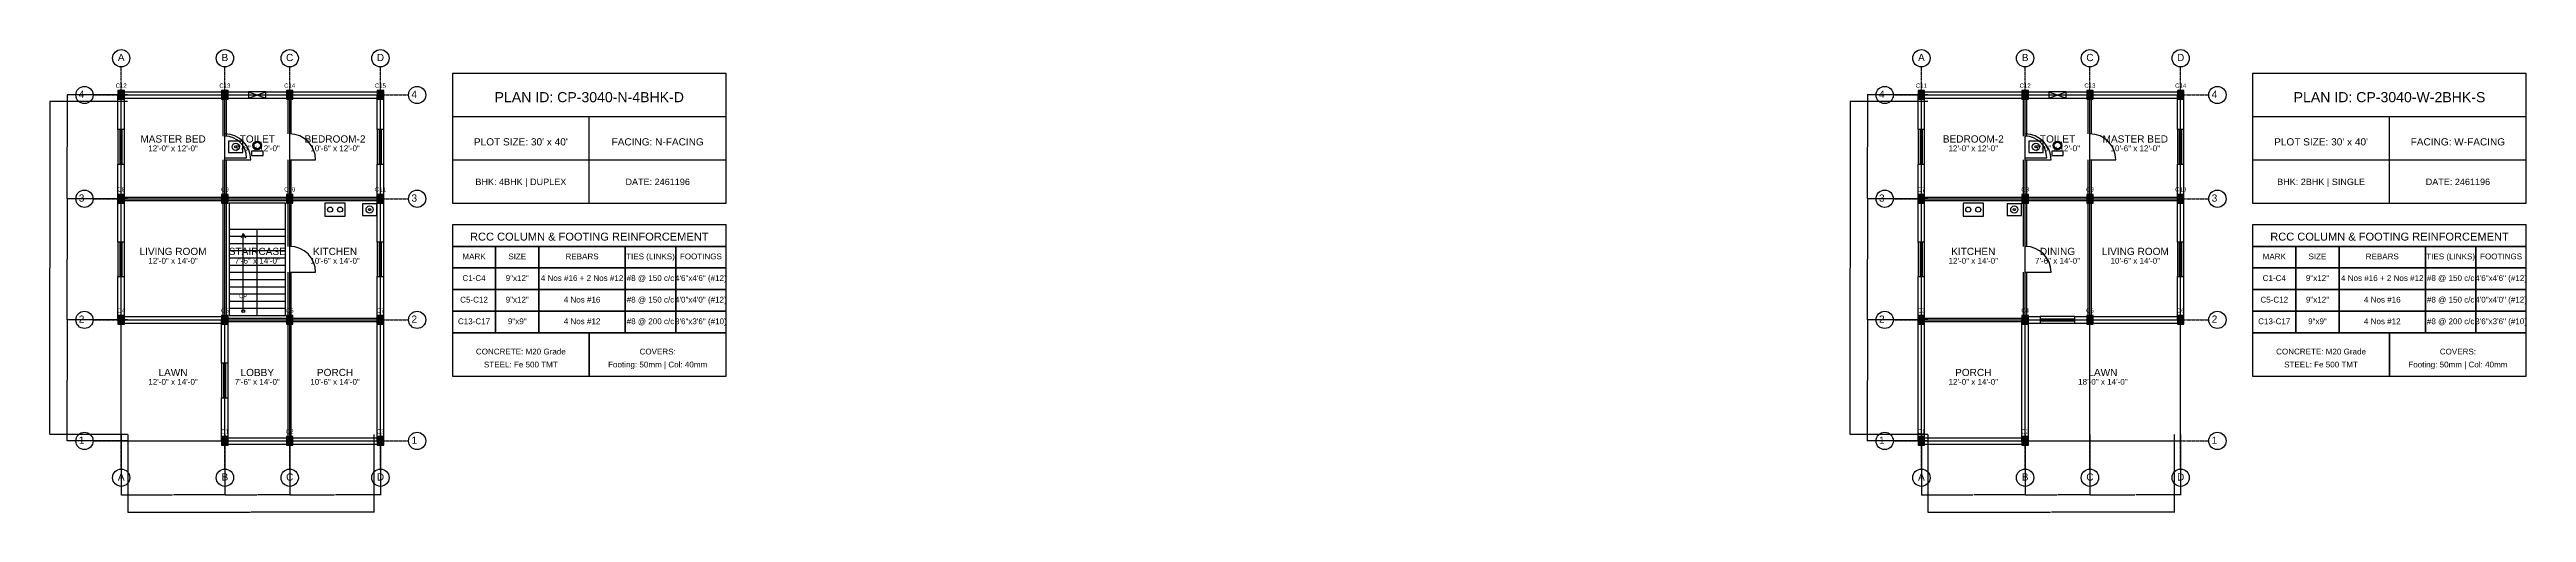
# Model space of a CAD drawing. Header units: inches. Extents: x -134 to 23580, y -99 to 23207.
# Drawn here: x 7400 to 10840, y 2401 to 3043 of the extents above; entities that cross this region are included whole.
import ezdxf
from ezdxf.enums import TextEntityAlignment as Align

# ---------------------------------------------------------------- set-up
doc = ezdxf.new("R2010")
doc.units = ezdxf.units.IN
doc.header["$MEASUREMENT"] = 0
doc.linetypes.add('CENTER', pattern=[2, 1.25, -0.25, 0.25, -0.25])
for name, color, linetype in [('A-COL-HATCH', 251, 'Continuous'), ('A-COLUMN', 1, 'Continuous'), ('A-DIM', 5, 'Continuous'), ('A-DOOR', 30, 'Continuous'), ('A-FIXTURE', 8, 'Continuous'), ('A-STAIR', 6, 'Continuous'), ('A-TEXT', 2, 'Continuous'), ('A-WALL-EXT', 7, 'Continuous'), ('A-WALL-INT', 9, 'Continuous'), ('A-WINDOW', 4, 'Continuous'), ('S-BEAM-FRAMING', 2, 'Continuous'), ('S-BUBBLE', 4, 'Continuous'), ('S-GRID-CENTER', 8, 'CENTER'), ('S-TABLE', 7, 'Continuous'), ('S-TEXT', 3, 'Continuous')]:
    doc.layers.add(name, color=color, linetype=linetype)
doc.styles.get("Standard").update_dxf_attribs({"font": 'arial.ttf'})
doc.dimstyles.get("Standard").update_dxf_attribs({"dimtxt": 0.18, "dimasz": 0.18, "dimexe": 0.18, "dimexo": 0.0625, "dimgap": 0.09, "dimtad": 0, "dimtih": 1, "dimtoh": 1, "dimdec": 4, "dimzin": 0, "dimdsep": 46, "dimtxsty": 'Standard', "dimcen": 0.09, "dimadec": 0, "dimazin": 0, "dimtfac": 1, "dimtdec": 4, "dimtofl": 0, "dimtmove": 0, "dimatfit": 3, "dimfxl": 1, "dimtolj": 1, "dimtzin": 0, "dimarcsym": 0})

# ---------------------------------------------------------------- blocks, each defined once
blk = doc.blocks.new('*D155')
at = {"layer": 'A-DIM', "color": 0, "lineweight": -2, "transparency": 16777216}
for p, q in [((7500, 2508.9), (7500, 2424.8)), ((7644, 2508.9), (7644, 2424.8)), ((7500.2, 2425), (7571.4, 2425)), ((7643.8, 2425), (7572.6, 2425))]:
    blk.add_line(p, q, dxfattribs=at)
at = {"layer": 'A-DIM', "color": 0, "transparency": 16777216}
for points in [[(7500.2, 2425), (7500.2, 2425), (7500, 2425)], [(7643.8, 2425), (7643.8, 2425), (7644, 2425)]]:
    blk.add_solid(points, dxfattribs=at)
at = {"layer": 'Defpoints', "color": 0, "transparency": 16777216}
for p in [(7500, 2509), (7644, 2509), (7644, 2425)]:
    blk.add_point(p, dxfattribs=at)
at = {"layer": 'A-DIM', "color": 0, "transparency": 16777216, "insert": (7572, 2425), "char_height": 0.18, "attachment_point": 5}
blk.add_mtext('\\A1;144.0000', dxfattribs=at)
blk = doc.blocks.new('*D156')
at = {"layer": 'A-DIM', "color": 0, "lineweight": -2, "transparency": 16777216}
for p, q in [((7644, 2508.9), (7644, 2424.8)), ((7734, 2508.9), (7734, 2424.8)), ((7644.2, 2425), (7688.5, 2425)), ((7733.8, 2425), (7689.5, 2425))]:
    blk.add_line(p, q, dxfattribs=at)
at = {"layer": 'A-DIM', "color": 0, "transparency": 16777216}
for points in [[(7644.2, 2425), (7644.2, 2425), (7644, 2425)], [(7733.8, 2425), (7733.8, 2425), (7734, 2425)]]:
    blk.add_solid(points, dxfattribs=at)
at = {"layer": 'Defpoints', "color": 0, "transparency": 16777216}
for p in [(7644, 2509), (7734, 2509), (7734, 2425)]:
    blk.add_point(p, dxfattribs=at)
at = {"layer": 'A-DIM', "color": 0, "transparency": 16777216, "insert": (7689, 2425), "char_height": 0.18, "attachment_point": 5}
blk.add_mtext('\\A1;90.0000', dxfattribs=at)
blk = doc.blocks.new('*D157')
at = {"layer": 'A-DIM', "color": 0, "lineweight": -2, "transparency": 16777216}
for p, q in [((7734, 2508.9), (7734, 2424.8)), ((7860, 2508.9), (7860, 2424.8)), ((7734.2, 2425), (7796.4, 2425)), ((7859.8, 2425), (7797.6, 2425))]:
    blk.add_line(p, q, dxfattribs=at)
at = {"layer": 'A-DIM', "color": 0, "transparency": 16777216}
for points in [[(7734.2, 2425), (7734.2, 2425), (7734, 2425)], [(7859.8, 2425), (7859.8, 2425), (7860, 2425)]]:
    blk.add_solid(points, dxfattribs=at)
at = {"layer": 'Defpoints', "color": 0, "transparency": 16777216}
for p in [(7734, 2509), (7860, 2509), (7860, 2425)]:
    blk.add_point(p, dxfattribs=at)
at = {"layer": 'A-DIM', "color": 0, "transparency": 16777216, "insert": (7797, 2425), "char_height": 0.18, "attachment_point": 5}
blk.add_mtext('\\A1;126.0000', dxfattribs=at)
blk = doc.blocks.new('*D158')
at = {"layer": 'A-DIM', "color": 0, "lineweight": -2, "transparency": 16777216}
for p, q in [((7509, 2508.9), (7509, 2400.8)), ((7851, 2508.9), (7851, 2400.8)), ((7509.2, 2401), (7679.4, 2401)), ((7850.8, 2401), (7680.6, 2401))]:
    blk.add_line(p, q, dxfattribs=at)
at = {"layer": 'A-DIM', "color": 0, "transparency": 16777216}
for points in [[(7509.2, 2401), (7509.2, 2401), (7509, 2401)], [(7850.8, 2401), (7850.8, 2401), (7851, 2401)]]:
    blk.add_solid(points, dxfattribs=at)
at = {"layer": 'Defpoints', "color": 0, "transparency": 16777216}
for p in [(7509, 2509), (7851, 2509), (7851, 2401)]:
    blk.add_point(p, dxfattribs=at)
at = {"layer": 'A-DIM', "color": 0, "transparency": 16777216, "insert": (7680, 2401), "char_height": 0.18, "attachment_point": 5}
blk.add_mtext('\\A1;342.0000', dxfattribs=at)
blk = doc.blocks.new('*D159')
at = {"layer": 'A-DIM', "color": 0, "lineweight": -2, "transparency": 16777216}
for p, q in [((7508.9, 2668), (7424.8, 2668)), ((7425, 2667.8), (7425, 2584.2)), ((7425, 2500.2), (7425, 2583.8)), ((7508.9, 2500), (7424.8, 2500))]:
    blk.add_line(p, q, dxfattribs=at)
at = {"layer": 'A-DIM', "color": 0, "transparency": 16777216}
for points in [[(7425, 2667.8), (7425, 2667.8), (7425, 2668)], [(7425, 2500.2), (7425, 2500.2), (7425, 2500)]]:
    blk.add_solid(points, dxfattribs=at)
at = {"layer": 'Defpoints', "color": 0, "transparency": 16777216}
for p in [(7425, 2668), (7509, 2668), (7509, 2500)]:
    blk.add_point(p, dxfattribs=at)
at = {"layer": 'A-DIM', "color": 0, "transparency": 16777216, "insert": (7425, 2584), "char_height": 0.18, "attachment_point": 5}
blk.add_mtext('\\A1;168.0000', dxfattribs=at)
blk = doc.blocks.new('*D160')
at = {"layer": 'A-DIM', "color": 0, "lineweight": -2, "transparency": 16777216}
for p, q in [((7508.9, 2836), (7424.8, 2836)), ((7425, 2835.8), (7425, 2752.2)), ((7425, 2668.2), (7425, 2751.8)), ((7508.9, 2668), (7424.8, 2668))]:
    blk.add_line(p, q, dxfattribs=at)
at = {"layer": 'A-DIM', "color": 0, "transparency": 16777216}
for points in [[(7425, 2835.8), (7425, 2835.8), (7425, 2836)], [(7425, 2668.2), (7425, 2668.2), (7425, 2668)]]:
    blk.add_solid(points, dxfattribs=at)
at = {"layer": 'Defpoints', "color": 0, "transparency": 16777216}
for p in [(7425, 2836), (7509, 2836), (7509, 2668)]:
    blk.add_point(p, dxfattribs=at)
at = {"layer": 'A-DIM', "color": 0, "transparency": 16777216, "insert": (7425, 2752), "char_height": 0.18, "attachment_point": 5}
blk.add_mtext('\\A1;168.0000', dxfattribs=at)
blk = doc.blocks.new('*D161')
at = {"layer": 'A-DIM', "color": 0, "lineweight": -2, "transparency": 16777216}
for p, q in [((7508.9, 2980), (7424.8, 2980)), ((7425, 2979.8), (7425, 2908.2)), ((7425, 2836.2), (7425, 2907.8)), ((7508.9, 2836), (7424.8, 2836))]:
    blk.add_line(p, q, dxfattribs=at)
at = {"layer": 'A-DIM', "color": 0, "transparency": 16777216}
for points in [[(7425, 2979.8), (7425, 2979.8), (7425, 2980)], [(7425, 2836.2), (7425, 2836.2), (7425, 2836)]]:
    blk.add_solid(points, dxfattribs=at)
at = {"layer": 'Defpoints', "color": 0, "transparency": 16777216}
for p in [(7425, 2980), (7509, 2980), (7509, 2836)]:
    blk.add_point(p, dxfattribs=at)
at = {"layer": 'A-DIM', "color": 0, "transparency": 16777216, "insert": (7425, 2908), "char_height": 0.18, "attachment_point": 5}
blk.add_mtext('\\A1;144.0000', dxfattribs=at)
blk = doc.blocks.new('*D162')
at = {"layer": 'A-DIM', "color": 0, "lineweight": -2, "transparency": 16777216}
for p, q in [((7508.9, 2971), (7400.8, 2971)), ((7401, 2970.8), (7401, 2740.2)), ((7401, 2509.2), (7401, 2739.8)), ((7508.9, 2509), (7400.8, 2509))]:
    blk.add_line(p, q, dxfattribs=at)
at = {"layer": 'A-DIM', "color": 0, "transparency": 16777216}
for points in [[(7401, 2970.8), (7401, 2970.8), (7401, 2971)], [(7401, 2509.2), (7401, 2509.2), (7401, 2509)]]:
    blk.add_solid(points, dxfattribs=at)
at = {"layer": 'Defpoints', "color": 0, "transparency": 16777216}
for p in [(7401, 2971), (7509, 2971), (7509, 2509)]:
    blk.add_point(p, dxfattribs=at)
at = {"layer": 'A-DIM', "color": 0, "transparency": 16777216, "insert": (7401, 2740), "char_height": 0.18, "attachment_point": 5}
blk.add_mtext('\\A1;462.0000', dxfattribs=at)
blk = doc.blocks.new('*D163')
at = {"layer": 'A-DIM', "color": 0, "lineweight": -2, "transparency": 16777216}
for p, q in [((10000, 2508.9), (10000, 2424.8)), ((10144, 2508.9), (10144, 2424.8)), ((10000.2, 2425), (10071.4, 2425)), ((10143.8, 2425), (10072.6, 2425))]:
    blk.add_line(p, q, dxfattribs=at)
at = {"layer": 'A-DIM', "color": 0, "transparency": 16777216}
for points in [[(10000.2, 2425), (10000.2, 2425), (10000, 2425)], [(10143.8, 2425), (10143.8, 2425), (10144, 2425)]]:
    blk.add_solid(points, dxfattribs=at)
at = {"layer": 'Defpoints', "color": 0, "transparency": 16777216}
for p in [(10000, 2509), (10144, 2509), (10144, 2425)]:
    blk.add_point(p, dxfattribs=at)
at = {"layer": 'A-DIM', "color": 0, "transparency": 16777216, "insert": (10072, 2425), "char_height": 0.18, "attachment_point": 5}
blk.add_mtext('\\A1;144.0000', dxfattribs=at)
blk = doc.blocks.new('*D164')
at = {"layer": 'A-DIM', "color": 0, "lineweight": -2, "transparency": 16777216}
for p, q in [((10144, 2508.9), (10144, 2424.8)), ((10234, 2508.9), (10234, 2424.8)), ((10144.2, 2425), (10188.5, 2425)), ((10233.8, 2425), (10189.5, 2425))]:
    blk.add_line(p, q, dxfattribs=at)
at = {"layer": 'A-DIM', "color": 0, "transparency": 16777216}
for points in [[(10144.2, 2425), (10144.2, 2425), (10144, 2425)], [(10233.8, 2425), (10233.8, 2425), (10234, 2425)]]:
    blk.add_solid(points, dxfattribs=at)
at = {"layer": 'Defpoints', "color": 0, "transparency": 16777216}
for p in [(10144, 2509), (10234, 2509), (10234, 2425)]:
    blk.add_point(p, dxfattribs=at)
at = {"layer": 'A-DIM', "color": 0, "transparency": 16777216, "insert": (10189, 2425), "char_height": 0.18, "attachment_point": 5}
blk.add_mtext('\\A1;90.0000', dxfattribs=at)
blk = doc.blocks.new('*D165')
at = {"layer": 'A-DIM', "color": 0, "lineweight": -2, "transparency": 16777216}
for p, q in [((10234, 2508.9), (10234, 2424.8)), ((10360, 2508.9), (10360, 2424.8)), ((10234.2, 2425), (10296.4, 2425)), ((10359.8, 2425), (10297.6, 2425))]:
    blk.add_line(p, q, dxfattribs=at)
at = {"layer": 'A-DIM', "color": 0, "transparency": 16777216}
for points in [[(10234.2, 2425), (10234.2, 2425), (10234, 2425)], [(10359.8, 2425), (10359.8, 2425), (10360, 2425)]]:
    blk.add_solid(points, dxfattribs=at)
at = {"layer": 'Defpoints', "color": 0, "transparency": 16777216}
for p in [(10234, 2509), (10360, 2509), (10360, 2425)]:
    blk.add_point(p, dxfattribs=at)
at = {"layer": 'A-DIM', "color": 0, "transparency": 16777216, "insert": (10297, 2425), "char_height": 0.18, "attachment_point": 5}
blk.add_mtext('\\A1;126.0000', dxfattribs=at)
blk = doc.blocks.new('*D166')
at = {"layer": 'A-DIM', "color": 0, "lineweight": -2, "transparency": 16777216}
for p, q in [((10009, 2508.9), (10009, 2400.8)), ((10351, 2508.9), (10351, 2400.8)), ((10009.2, 2401), (10179.4, 2401)), ((10350.8, 2401), (10180.6, 2401))]:
    blk.add_line(p, q, dxfattribs=at)
at = {"layer": 'A-DIM', "color": 0, "transparency": 16777216}
for points in [[(10009.2, 2401), (10009.2, 2401), (10009, 2401)], [(10350.8, 2401), (10350.8, 2401), (10351, 2401)]]:
    blk.add_solid(points, dxfattribs=at)
at = {"layer": 'Defpoints', "color": 0, "transparency": 16777216}
for p in [(10009, 2509), (10351, 2509), (10351, 2401)]:
    blk.add_point(p, dxfattribs=at)
at = {"layer": 'A-DIM', "color": 0, "transparency": 16777216, "insert": (10180, 2401), "char_height": 0.18, "attachment_point": 5}
blk.add_mtext('\\A1;342.0000', dxfattribs=at)
blk = doc.blocks.new('*D167')
at = {"layer": 'A-DIM', "color": 0, "lineweight": -2, "transparency": 16777216}
for p, q in [((10008.9, 2668), (9924.8, 2668)), ((9925, 2667.8), (9925, 2584.2)), ((9925, 2500.2), (9925, 2583.8)), ((10008.9, 2500), (9924.8, 2500))]:
    blk.add_line(p, q, dxfattribs=at)
at = {"layer": 'A-DIM', "color": 0, "transparency": 16777216}
for points in [[(9925, 2667.8), (9925, 2667.8), (9925, 2668)], [(9925, 2500.2), (9925, 2500.2), (9925, 2500)]]:
    blk.add_solid(points, dxfattribs=at)
at = {"layer": 'Defpoints', "color": 0, "transparency": 16777216}
for p in [(9925, 2668), (10009, 2668), (10009, 2500)]:
    blk.add_point(p, dxfattribs=at)
at = {"layer": 'A-DIM', "color": 0, "transparency": 16777216, "insert": (9925, 2584), "char_height": 0.18, "attachment_point": 5}
blk.add_mtext('\\A1;168.0000', dxfattribs=at)
blk = doc.blocks.new('*D168')
at = {"layer": 'A-DIM', "color": 0, "lineweight": -2, "transparency": 16777216}
for p, q in [((10008.9, 2836), (9924.8, 2836)), ((9925, 2835.8), (9925, 2752.2)), ((9925, 2668.2), (9925, 2751.8)), ((10008.9, 2668), (9924.8, 2668))]:
    blk.add_line(p, q, dxfattribs=at)
at = {"layer": 'A-DIM', "color": 0, "transparency": 16777216}
for points in [[(9925, 2835.8), (9925, 2835.8), (9925, 2836)], [(9925, 2668.2), (9925, 2668.2), (9925, 2668)]]:
    blk.add_solid(points, dxfattribs=at)
at = {"layer": 'Defpoints', "color": 0, "transparency": 16777216}
for p in [(9925, 2836), (10009, 2836), (10009, 2668)]:
    blk.add_point(p, dxfattribs=at)
at = {"layer": 'A-DIM', "color": 0, "transparency": 16777216, "insert": (9925, 2752), "char_height": 0.18, "attachment_point": 5}
blk.add_mtext('\\A1;168.0000', dxfattribs=at)
blk = doc.blocks.new('*D169')
at = {"layer": 'A-DIM', "color": 0, "lineweight": -2, "transparency": 16777216}
for p, q in [((10008.9, 2980), (9924.8, 2980)), ((9925, 2979.8), (9925, 2908.2)), ((9925, 2836.2), (9925, 2907.8)), ((10008.9, 2836), (9924.8, 2836))]:
    blk.add_line(p, q, dxfattribs=at)
at = {"layer": 'A-DIM', "color": 0, "transparency": 16777216}
for points in [[(9925, 2979.8), (9925, 2979.8), (9925, 2980)], [(9925, 2836.2), (9925, 2836.2), (9925, 2836)]]:
    blk.add_solid(points, dxfattribs=at)
at = {"layer": 'Defpoints', "color": 0, "transparency": 16777216}
for p in [(9925, 2980), (10009, 2980), (10009, 2836)]:
    blk.add_point(p, dxfattribs=at)
at = {"layer": 'A-DIM', "color": 0, "transparency": 16777216, "insert": (9925, 2908), "char_height": 0.18, "attachment_point": 5}
blk.add_mtext('\\A1;144.0000', dxfattribs=at)
blk = doc.blocks.new('*D170')
at = {"layer": 'A-DIM', "color": 0, "lineweight": -2, "transparency": 16777216}
for p, q in [((10008.9, 2971), (9900.8, 2971)), ((9901, 2970.8), (9901, 2740.2)), ((9901, 2509.2), (9901, 2739.8)), ((10008.9, 2509), (9900.8, 2509))]:
    blk.add_line(p, q, dxfattribs=at)
at = {"layer": 'A-DIM', "color": 0, "transparency": 16777216}
for points in [[(9901, 2970.8), (9901, 2970.8), (9901, 2971)], [(9901, 2509.2), (9901, 2509.2), (9901, 2509)]]:
    blk.add_solid(points, dxfattribs=at)
at = {"layer": 'Defpoints', "color": 0, "transparency": 16777216}
for p in [(9901, 2971), (10009, 2971), (10009, 2509)]:
    blk.add_point(p, dxfattribs=at)
at = {"layer": 'A-DIM', "color": 0, "transparency": 16777216, "insert": (9901, 2740), "char_height": 0.18, "attachment_point": 5}
blk.add_mtext('\\A1;462.0000', dxfattribs=at)

msp = doc.modelspace()

# ---------------------------------------------------------------- linework, layer by layer
at = {"layer": 'A-COL-HATCH'}
for points in [[(7495.5, 2974), (7504.5, 2974), (7495.5, 2986), (7504.5, 2986)], [(7639.5, 2974), (7648.5, 2974), (7639.5, 2986), (7648.5, 2986)], [(7729.5, 2974), (7738.5, 2974), (7729.5, 2986), (7738.5, 2986)], [(7855.5, 2974), (7864.5, 2974), (7855.5, 2986), (7864.5, 2986)], [(9995.5, 2974), (10004.5, 2974), (9995.5, 2986), (10004.5, 2986)], [(10139.5, 2974), (10148.5, 2974), (10139.5, 2986), (10148.5, 2986)], [(10229.5, 2974), (10238.5, 2974), (10229.5, 2986), (10238.5, 2986)], [(10355.5, 2974), (10364.5, 2974), (10355.5, 2986), (10364.5, 2986)], [(7495.5, 2830), (7504.5, 2830), (7495.5, 2842), (7504.5, 2842)], [(7639.5, 2830), (7648.5, 2830), (7639.5, 2842), (7648.5, 2842)], [(7729.5, 2830), (7738.5, 2830), (7729.5, 2842), (7738.5, 2842)], [(7855.5, 2830), (7864.5, 2830), (7855.5, 2842), (7864.5, 2842)], [(9995.5, 2830), (10004.5, 2830), (9995.5, 2842), (10004.5, 2842)], [(10139.5, 2830), (10148.5, 2830), (10139.5, 2842), (10148.5, 2842)], [(10229.5, 2830), (10238.5, 2830), (10229.5, 2842), (10238.5, 2842)], [(10355.5, 2830), (10364.5, 2830), (10355.5, 2842), (10364.5, 2842)], [(7495.5, 2662), (7504.5, 2662), (7495.5, 2674), (7504.5, 2674)], [(7639.5, 2662), (7648.5, 2662), (7639.5, 2674), (7648.5, 2674)], [(7729.5, 2662), (7738.5, 2662), (7729.5, 2674), (7738.5, 2674)], [(7855.5, 2662), (7864.5, 2662), (7855.5, 2674), (7864.5, 2674)], [(9995.5, 2662), (10004.5, 2662), (9995.5, 2674), (10004.5, 2674)], [(10139.5, 2662), (10148.5, 2662), (10139.5, 2674), (10148.5, 2674)], [(10229.5, 2662), (10238.5, 2662), (10229.5, 2674), (10238.5, 2674)], [(10355.5, 2662), (10364.5, 2662), (10355.5, 2674), (10364.5, 2674)], [(7639.5, 2494), (7648.5, 2494), (7639.5, 2506), (7648.5, 2506)], [(7729.5, 2494), (7738.5, 2494), (7729.5, 2506), (7738.5, 2506)], [(7855.5, 2494), (7864.5, 2494), (7855.5, 2506), (7864.5, 2506)], [(9995.5, 2494), (10004.5, 2494), (9995.5, 2506), (10004.5, 2506)], [(10139.5, 2494), (10148.5, 2494), (10139.5, 2506), (10148.5, 2506)]]:
    msp.add_solid(points, dxfattribs=at)
at = {"layer": 'A-COLUMN'}
for points in [[(7495.5, 2974), (7504.5, 2974), (7504.5, 2986), (7495.5, 2986)], [(7639.5, 2974), (7648.5, 2974), (7648.5, 2986), (7639.5, 2986)], [(7729.5, 2974), (7738.5, 2974), (7738.5, 2986), (7729.5, 2986)], [(7855.5, 2974), (7864.5, 2974), (7864.5, 2986), (7855.5, 2986)], [(9995.5, 2974), (10004.5, 2974), (10004.5, 2986), (9995.5, 2986)], [(10139.5, 2974), (10148.5, 2974), (10148.5, 2986), (10139.5, 2986)], [(10229.5, 2974), (10238.5, 2974), (10238.5, 2986), (10229.5, 2986)], [(10355.5, 2974), (10364.5, 2974), (10364.5, 2986), (10355.5, 2986)], [(7495.5, 2830), (7504.5, 2830), (7504.5, 2842), (7495.5, 2842)], [(7639.5, 2830), (7648.5, 2830), (7648.5, 2842), (7639.5, 2842)], [(7729.5, 2830), (7738.5, 2830), (7738.5, 2842), (7729.5, 2842)], [(7855.5, 2830), (7864.5, 2830), (7864.5, 2842), (7855.5, 2842)], [(9995.5, 2830), (10004.5, 2830), (10004.5, 2842), (9995.5, 2842)], [(10139.5, 2830), (10148.5, 2830), (10148.5, 2842), (10139.5, 2842)], [(10229.5, 2830), (10238.5, 2830), (10238.5, 2842), (10229.5, 2842)], [(10355.5, 2830), (10364.5, 2830), (10364.5, 2842), (10355.5, 2842)], [(7495.5, 2662), (7504.5, 2662), (7504.5, 2674), (7495.5, 2674)], [(7639.5, 2662), (7648.5, 2662), (7648.5, 2674), (7639.5, 2674)], [(7729.5, 2662), (7738.5, 2662), (7738.5, 2674), (7729.5, 2674)], [(7855.5, 2662), (7864.5, 2662), (7864.5, 2674), (7855.5, 2674)], [(9995.5, 2662), (10004.5, 2662), (10004.5, 2674), (9995.5, 2674)], [(10139.5, 2662), (10148.5, 2662), (10148.5, 2674), (10139.5, 2674)], [(10229.5, 2662), (10238.5, 2662), (10238.5, 2674), (10229.5, 2674)], [(10355.5, 2662), (10364.5, 2662), (10364.5, 2674), (10355.5, 2674)], [(7639.5, 2494), (7648.5, 2494), (7648.5, 2506), (7639.5, 2506)], [(7729.5, 2494), (7738.5, 2494), (7738.5, 2506), (7729.5, 2506)], [(7855.5, 2494), (7864.5, 2494), (7864.5, 2506), (7855.5, 2506)], [(9995.5, 2494), (10004.5, 2494), (10004.5, 2506), (9995.5, 2506)], [(10139.5, 2494), (10148.5, 2494), (10148.5, 2506), (10139.5, 2506)]]:
    msp.add_lwpolyline(points, close=True, dxfattribs=at)
at = {"layer": 'A-DOOR'}
for p, q in [((7644, 2893), (7674, 2893)), ((7644, 2890), (7680, 2890)), ((7734, 2890), (7770, 2890)), ((10144, 2893), (10174, 2893)), ((10144, 2890), (10180, 2890)), ((10234, 2890), (10270, 2890)), ((7734, 2734), (7770, 2734)), ((10144, 2734), (10180, 2734))]:
    msp.add_line(p, q, dxfattribs=at)
for centre, radius in [((7644, 2890), 36), ((7734, 2890), 36), ((10144, 2890), 36), ((10234, 2890), 36), ((7644, 2893), 30), ((10144, 2893), 30), ((7734, 2734), 36), ((10144, 2734), 36)]:
    msp.add_arc(centre, radius, 0, 90, dxfattribs=at)
at = {"layer": 'A-FIXTURE'}
for points in [[(7649, 2900), (7669, 2900), (7669, 2916), (7649, 2916)], [(7681, 2896), (7697, 2896), (7697, 2902), (7681, 2902)], [(10149, 2900), (10169, 2900), (10169, 2916), (10149, 2916)], [(10181, 2896), (10197, 2896), (10197, 2902), (10181, 2902)], [(7783, 2812), (7811, 2812), (7811, 2830), (7783, 2830)], [(7835, 2813), (7855, 2813), (7855, 2829), (7835, 2829)], [(10058, 2812), (10086, 2812), (10086, 2830), (10058, 2830)], [(10119, 2813), (10139, 2813), (10139, 2829), (10119, 2829)]]:
    msp.add_lwpolyline(points, close=True, dxfattribs=at)
for centre, radius in [((7659, 2908), 5), ((7659, 2908), 1.5), ((7689, 2910), 6), ((7689, 2910), 4.5), ((10159, 2908), 5), ((10159, 2908), 1.5), ((10189, 2910), 6), ((10189, 2910), 4.5), ((7790, 2821), 3.5), ((7804, 2821), 3.5), ((7845, 2821), 5), ((7845, 2821), 1.5), ((10065, 2821), 3.5), ((10079, 2821), 3.5), ((10129, 2821), 5), ((10129, 2821), 1.5)]:
    msp.add_circle(centre, radius, dxfattribs=at)
at = {"layer": 'A-STAIR'}
for p, q in [((7650, 2794), (7728, 2794)), ((7669.5, 2788), (7666.5, 2782)), ((7669.5, 2680), (7669.5, 2788)), ((7669.5, 2788), (7672.5, 2782)), ((7689, 2674), (7689, 2794)), ((7650, 2784), (7689, 2784)), ((7650, 2774), (7689, 2774)), ((7650, 2764), (7689, 2764)), ((7650, 2754), (7689, 2754)), ((7689, 2784), (7728, 2784)), ((7689, 2774), (7728, 2774)), ((7689, 2764), (7728, 2764)), ((7689, 2754), (7728, 2754)), ((7650, 2744), (7689, 2744)), ((7650, 2734), (7689, 2734)), ((7650, 2724), (7689, 2724)), ((7689, 2744), (7728, 2744)), ((7689, 2734), (7728, 2734)), ((7689, 2724), (7728, 2724)), ((7650, 2714), (7689, 2714)), ((7650, 2704), (7689, 2704)), ((7650, 2694), (7689, 2694)), ((7650, 2684), (7689, 2684)), ((7689, 2714), (7728, 2714)), ((7689, 2704), (7728, 2704)), ((7689, 2694), (7728, 2694)), ((7689, 2684), (7728, 2684))]:
    msp.add_line(p, q, dxfattribs=at)
msp.add_lwpolyline([(7650, 2674), (7728, 2674), (7728, 2830), (7650, 2830)], close=True, dxfattribs=at)
msp.add_circle((7669.5, 2680), 2, dxfattribs=at)
at = {"layer": 'A-WALL-EXT'}
for p, q in [((7495.5, 2932), (7495.5, 2980)), ((7500, 2984.5), (7644, 2984.5)), ((7500, 2975.5), (7644, 2975.5)), ((7504.5, 2932), (7504.5, 2980)), ((7644, 2984.5), (7677, 2984.5)), ((7644, 2975.5), (7677, 2975.5)), ((7701, 2984.5), (7734, 2984.5)), ((7701, 2975.5), (7734, 2975.5)), ((7734, 2984.5), (7860, 2984.5)), ((7734, 2975.5), (7860, 2975.5)), ((7855.5, 2932), (7855.5, 2980)), ((7864.5, 2932), (7864.5, 2980)), ((9995.5, 2932), (9995.5, 2980)), ((10000, 2984.5), (10144, 2984.5)), ((10000, 2975.5), (10144, 2975.5)), ((10004.5, 2932), (10004.5, 2980)), ((10144, 2984.5), (10177, 2984.5)), ((10144, 2975.5), (10177, 2975.5)), ((10201, 2984.5), (10234, 2984.5)), ((10201, 2975.5), (10234, 2975.5)), ((10234, 2984.5), (10360, 2984.5)), ((10234, 2975.5), (10360, 2975.5)), ((10355.5, 2932), (10355.5, 2980)), ((10364.5, 2932), (10364.5, 2980)), ((7960, 2950), (8340, 2950)), ((8150, 2830), (8150, 2950)), ((10460, 2950), (10840, 2950)), ((10650, 2830), (10650, 2950)), ((7960, 2890), (8340, 2890)), ((10460, 2890), (10840, 2890)), ((7495.5, 2836), (7495.5, 2884)), ((7504.5, 2836), (7504.5, 2884)), ((7855.5, 2836), (7855.5, 2884)), ((7864.5, 2836), (7864.5, 2884)), ((9995.5, 2836), (9995.5, 2884)), ((10004.5, 2836), (10004.5, 2884)), ((10355.5, 2836), (10355.5, 2884)), ((10364.5, 2836), (10364.5, 2884)), ((7495.5, 2776), (7495.5, 2836)), ((7504.5, 2776), (7504.5, 2836)), ((7855.5, 2776), (7855.5, 2836)), ((7864.5, 2776), (7864.5, 2836)), ((9995.5, 2776), (9995.5, 2836)), ((10004.5, 2776), (10004.5, 2836)), ((10355.5, 2776), (10355.5, 2836)), ((10364.5, 2776), (10364.5, 2836)), ((7495.5, 2668), (7495.5, 2728)), ((7504.5, 2668), (7504.5, 2728)), ((7855.5, 2668), (7855.5, 2728)), ((7864.5, 2668), (7864.5, 2728)), ((9995.5, 2668), (9995.5, 2728)), ((10004.5, 2668), (10004.5, 2728)), ((10355.5, 2668), (10355.5, 2728)), ((10364.5, 2668), (10364.5, 2728)), ((7500, 2672.5), (7644, 2672.5)), ((7500, 2663.5), (7644, 2663.5)), ((7639.5, 2608), (7639.5, 2668)), ((7648.5, 2608), (7648.5, 2668)), ((7855.5, 2500), (7855.5, 2668)), ((7864.5, 2500), (7864.5, 2668)), ((9995.5, 2500), (9995.5, 2668)), ((10004.5, 2500), (10004.5, 2668)), ((10139.5, 2500), (10139.5, 2668)), ((10144, 2672.5), (10165, 2672.5)), ((10144, 2663.5), (10165, 2663.5)), ((10148.5, 2500), (10148.5, 2668)), ((10213, 2672.5), (10234, 2672.5)), ((10213, 2663.5), (10234, 2663.5)), ((10234, 2672.5), (10360, 2672.5)), ((10234, 2663.5), (10360, 2663.5)), ((7639.5, 2500), (7639.5, 2560)), ((7648.5, 2500), (7648.5, 2560)), ((7644, 2504.5), (7734, 2504.5)), ((7644, 2495.5), (7734, 2495.5)), ((7734, 2504.5), (7860, 2504.5)), ((7734, 2495.5), (7860, 2495.5)), ((10000, 2504.5), (10144, 2504.5)), ((10000, 2495.5), (10144, 2495.5))]:
    msp.add_line(p, q, dxfattribs=at)
for points in [[(7960, 2830), (8340, 2830), (8340, 3010), (7960, 3010)], [(10460, 2830), (10840, 2830), (10840, 3010), (10460, 3010)]]:
    msp.add_lwpolyline(points, close=True, dxfattribs=at)
at = {"layer": 'A-WALL-INT'}
for p, q in [((7641.75, 2923), (7641.75, 2980)), ((7646.25, 2923), (7646.25, 2980)), ((7731.75, 2926), (7731.75, 2980)), ((7736.25, 2926), (7736.25, 2980)), ((10141.75, 2923), (10141.75, 2980)), ((10146.25, 2923), (10146.25, 2980)), ((10231.75, 2926), (10231.75, 2980)), ((10236.25, 2926), (10236.25, 2980)), ((7641.75, 2836), (7641.75, 2890)), ((7646.25, 2836), (7646.25, 2890)), ((7731.75, 2836), (7731.75, 2890)), ((7736.25, 2836), (7736.25, 2890)), ((10141.75, 2836), (10141.75, 2890)), ((10146.25, 2836), (10146.25, 2890)), ((10231.75, 2836), (10231.75, 2890)), ((10236.25, 2836), (10236.25, 2890)), ((7500, 2838.25), (7644, 2838.25)), ((7500, 2833.75), (7644, 2833.75)), ((7641.75, 2668), (7641.75, 2836)), ((7644, 2838.25), (7734, 2838.25)), ((7644, 2833.75), (7734, 2833.75)), ((7646.25, 2668), (7646.25, 2836)), ((7731.75, 2770), (7731.75, 2836)), ((7734, 2838.25), (7860, 2838.25)), ((7734, 2833.75), (7860, 2833.75)), ((7736.25, 2770), (7736.25, 2836)), ((10000, 2838.25), (10144, 2838.25)), ((10000, 2833.75), (10144, 2833.75)), ((10141.75, 2770), (10141.75, 2836)), ((10144, 2838.25), (10234, 2838.25)), ((10144, 2833.75), (10234, 2833.75)), ((10146.25, 2770), (10146.25, 2836)), ((10231.75, 2668), (10231.75, 2836)), ((10234, 2838.25), (10360, 2838.25)), ((10234, 2833.75), (10360, 2833.75)), ((10236.25, 2668), (10236.25, 2836)), ((7731.75, 2668), (7731.75, 2734)), ((7736.25, 2668), (7736.25, 2734)), ((10141.75, 2668), (10141.75, 2734)), ((10146.25, 2668), (10146.25, 2734)), ((7644, 2670.25), (7734, 2670.25)), ((7644, 2665.75), (7734, 2665.75)), ((7731.75, 2500), (7731.75, 2668)), ((7734, 2670.25), (7860, 2670.25)), ((7734, 2665.75), (7860, 2665.75)), ((7736.25, 2500), (7736.25, 2668)), ((10000, 2670.25), (10144, 2670.25)), ((10000, 2665.75), (10144, 2665.75))]:
    msp.add_line(p, q, dxfattribs=at)
at = {"layer": 'A-WINDOW'}
for p, q in [((7677, 2975.5), (7701, 2984.5)), ((7677, 2984.5), (7701, 2975.5)), ((10177, 2975.5), (10201, 2984.5)), ((10177, 2984.5), (10201, 2975.5)), ((7498.5, 2884), (7498.5, 2932)), ((7501.5, 2884), (7501.5, 2932)), ((7858.5, 2884), (7858.5, 2932)), ((7861.5, 2884), (7861.5, 2932)), ((9998.5, 2884), (9998.5, 2932)), ((10001.5, 2884), (10001.5, 2932)), ((10358.5, 2884), (10358.5, 2932)), ((10361.5, 2884), (10361.5, 2932)), ((7498.5, 2728), (7498.5, 2776)), ((7501.5, 2728), (7501.5, 2776)), ((7858.5, 2728), (7858.5, 2776)), ((7861.5, 2728), (7861.5, 2776)), ((9998.5, 2728), (9998.5, 2776)), ((10001.5, 2728), (10001.5, 2776)), ((10358.5, 2728), (10358.5, 2776)), ((10361.5, 2728), (10361.5, 2776)), ((10165, 2669.5), (10213, 2669.5)), ((10165, 2666.5), (10213, 2666.5)), ((7642.5, 2560), (7642.5, 2608)), ((7645.5, 2560), (7645.5, 2608))]:
    msp.add_line(p, q, dxfattribs=at)
for points in [[(7677, 2975.5), (7701, 2975.5), (7701, 2984.5), (7677, 2984.5)], [(10177, 2975.5), (10201, 2975.5), (10201, 2984.5), (10177, 2984.5)], [(7495.5, 2884), (7504.5, 2884), (7504.5, 2932), (7495.5, 2932)], [(7855.5, 2884), (7864.5, 2884), (7864.5, 2932), (7855.5, 2932)], [(9995.5, 2884), (10004.5, 2884), (10004.5, 2932), (9995.5, 2932)], [(10355.5, 2884), (10364.5, 2884), (10364.5, 2932), (10355.5, 2932)], [(7495.5, 2728), (7504.5, 2728), (7504.5, 2776), (7495.5, 2776)], [(7855.5, 2728), (7864.5, 2728), (7864.5, 2776), (7855.5, 2776)], [(9995.5, 2728), (10004.5, 2728), (10004.5, 2776), (9995.5, 2776)], [(10355.5, 2728), (10364.5, 2728), (10364.5, 2776), (10355.5, 2776)], [(10165, 2663.5), (10213, 2663.5), (10213, 2672.5), (10165, 2672.5)], [(7639.5, 2560), (7648.5, 2560), (7648.5, 2608), (7639.5, 2608)]]:
    msp.add_lwpolyline(points, close=True, dxfattribs=at)
at = {"layer": 'S-BEAM-FRAMING'}
for p, q in [((7500, 2500), (7500, 2980)), ((7500, 2980), (7860, 2980)), ((7644, 2500), (7644, 2980)), ((7734, 2500), (7734, 2980)), ((7860, 2500), (7860, 2980)), ((10000, 2500), (10000, 2980)), ((10000, 2980), (10360, 2980)), ((10144, 2500), (10144, 2980)), ((10234, 2500), (10234, 2980)), ((10360, 2500), (10360, 2980)), ((7500, 2836), (7860, 2836)), ((10000, 2836), (10360, 2836)), ((7500, 2668), (7860, 2668)), ((10000, 2668), (10360, 2668)), ((7500, 2500), (7860, 2500)), ((10000, 2500), (10360, 2500))]:
    msp.add_line(p, q, dxfattribs=at)
at = {"layer": 'S-BUBBLE'}
for centre in [(7500, 3031), (7644, 3031), (7734, 3031), (7860, 3031), (10000, 3031), (10144, 3031), (10234, 3031), (10360, 3031), (7449, 2980), (7911, 2980), (9949, 2980), (10411, 2980), (7449, 2836), (7911, 2836), (9949, 2836), (10411, 2836), (7449, 2668), (7911, 2668), (9949, 2668), (10411, 2668), (7449, 2500), (7911, 2500), (9949, 2500), (10411, 2500), (7500, 2449), (7644, 2449), (7734, 2449), (7860, 2449), (10000, 2449), (10144, 2449), (10234, 2449), (10360, 2449)]:
    msp.add_circle(centre, 12, dxfattribs=at)
at = {"layer": 'S-GRID-CENTER'}
for p, q in [((7500, 2461), (7500, 3019)), ((7644, 2461), (7644, 3019)), ((7734, 2461), (7734, 3019)), ((7860, 2461), (7860, 3019)), ((10000, 2461), (10000, 3019)), ((10144, 2461), (10144, 3019)), ((10234, 2461), (10234, 3019)), ((10360, 2461), (10360, 3019)), ((7461, 2980), (7899, 2980)), ((9961, 2980), (10399, 2980)), ((7461, 2836), (7899, 2836)), ((9961, 2836), (10399, 2836)), ((7461, 2668), (7899, 2668)), ((9961, 2668), (10399, 2668)), ((7461, 2500), (7899, 2500)), ((9961, 2500), (10399, 2500))]:
    msp.add_line(p, q, dxfattribs=at)
at = {"layer": 'S-TABLE'}
for points in [[(7960, 2770), (8340, 2770), (8340, 2800), (7960, 2800)], [(10460, 2770), (10840, 2770), (10840, 2800), (10460, 2800)], [(7960, 2740), (8020, 2740), (8020, 2770), (7960, 2770)], [(8020, 2740), (8080, 2740), (8080, 2770), (8020, 2770)], [(8080, 2740), (8200, 2740), (8200, 2770), (8080, 2770)], [(8200, 2740), (8270, 2740), (8270, 2770), (8200, 2770)], [(8270, 2740), (8340, 2740), (8340, 2770), (8270, 2770)], [(10460, 2740), (10520, 2740), (10520, 2770), (10460, 2770)], [(10520, 2740), (10580, 2740), (10580, 2770), (10520, 2770)], [(10580, 2740), (10700, 2740), (10700, 2770), (10580, 2770)], [(10700, 2740), (10770, 2740), (10770, 2770), (10700, 2770)], [(10770, 2740), (10840, 2740), (10840, 2770), (10770, 2770)], [(7960, 2710), (8020, 2710), (8020, 2740), (7960, 2740)], [(8020, 2710), (8080, 2710), (8080, 2740), (8020, 2740)], [(8080, 2710), (8200, 2710), (8200, 2740), (8080, 2740)], [(8200, 2710), (8270, 2710), (8270, 2740), (8200, 2740)], [(8270, 2710), (8340, 2710), (8340, 2740), (8270, 2740)], [(10460, 2710), (10520, 2710), (10520, 2740), (10460, 2740)], [(10520, 2710), (10580, 2710), (10580, 2740), (10520, 2740)], [(10580, 2710), (10700, 2710), (10700, 2740), (10580, 2740)], [(10700, 2710), (10770, 2710), (10770, 2740), (10700, 2740)], [(10770, 2710), (10840, 2710), (10840, 2740), (10770, 2740)], [(7960, 2680), (8020, 2680), (8020, 2710), (7960, 2710)], [(8020, 2680), (8080, 2680), (8080, 2710), (8020, 2710)], [(8080, 2680), (8200, 2680), (8200, 2710), (8080, 2710)], [(8200, 2680), (8270, 2680), (8270, 2710), (8200, 2710)], [(8270, 2680), (8340, 2680), (8340, 2710), (8270, 2710)], [(10460, 2680), (10520, 2680), (10520, 2710), (10460, 2710)], [(10520, 2680), (10580, 2680), (10580, 2710), (10520, 2710)], [(10580, 2680), (10700, 2680), (10700, 2710), (10580, 2710)], [(10700, 2680), (10770, 2680), (10770, 2710), (10700, 2710)], [(10770, 2680), (10840, 2680), (10840, 2710), (10770, 2710)], [(7960, 2650), (8020, 2650), (8020, 2680), (7960, 2680)], [(7960, 2590), (8150, 2590), (8150, 2650), (7960, 2650)], [(8020, 2650), (8080, 2650), (8080, 2680), (8020, 2680)], [(8080, 2650), (8200, 2650), (8200, 2680), (8080, 2680)], [(8150, 2590), (8340, 2590), (8340, 2650), (8150, 2650)], [(8200, 2650), (8270, 2650), (8270, 2680), (8200, 2680)], [(8270, 2650), (8340, 2650), (8340, 2680), (8270, 2680)], [(10460, 2650), (10520, 2650), (10520, 2680), (10460, 2680)], [(10460, 2590), (10650, 2590), (10650, 2650), (10460, 2650)], [(10520, 2650), (10580, 2650), (10580, 2680), (10520, 2680)], [(10580, 2650), (10700, 2650), (10700, 2680), (10580, 2680)], [(10650, 2590), (10840, 2590), (10840, 2650), (10650, 2650)], [(10700, 2650), (10770, 2650), (10770, 2680), (10700, 2680)], [(10770, 2650), (10840, 2650), (10840, 2680), (10770, 2680)]]:
    msp.add_lwpolyline(points, close=True, dxfattribs=at)

# ---------------------------------------------------------------- texts
at = {"layer": 'A-TEXT'}
for s, height, p in [('C12', 6, (7500, 2990)), ('C13', 6, (7644, 2990)), ('C14', 6, (7734, 2990)), ('C15', 6, (7860, 2990)), ('C11', 6, (10000, 2990)), ('C12', 6, (10144, 2990)), ('C13', 6, (10234, 2990)), ('C14', 6, (10360, 2990)), ('PLAN ID: CP-3040-N-4BHK-D', 14, (8150, 2970)), ('PLAN ID: CP-3040-W-2BHK-S', 14, (10650, 2970)), ('MASTER BED', 10, (7572, 2914)), ('TOILET', 10, (7689, 2914)), ('BEDROOM-2', 10, (7797, 2914)), ('BEDROOM-2', 10, (10072, 2914)), ('TOILET', 10, (10189, 2914)), ('MASTER BED', 10, (10297, 2914)), ('12\'-0" x 12\'-0"', 8, (7572, 2902)), ('7\'-6" x 12\'-0"', 8, (7689, 2902)), ('10\'-6" x 12\'-0"', 8, (7797, 2902)), ("PLOT SIZE: 30' x 40'", 10, (8055, 2910)), ('FACING: N-FACING', 10, (8245, 2910)), ('12\'-0" x 12\'-0"', 8, (10072, 2902)), ('7\'-6" x 12\'-0"', 8, (10189, 2902)), ('10\'-6" x 12\'-0"', 8, (10297, 2902)), ("PLOT SIZE: 30' x 40'", 10, (10555, 2910)), ('FACING: W-FACING', 10, (10745, 2910)), ('BHK: 4BHK | DUPLEX', 9, (8055, 2855)), ('DATE: 2461196', 9, (8245, 2855)), ('BHK: 2BHK | SINGLE', 9, (10555, 2855)), ('DATE: 2461196', 9, (10745, 2855)), ('C8', 6, (7500, 2846)), ('C9', 6, (7644, 2846)), ('C10', 6, (7734, 2846)), ('C11', 6, (7860, 2846)), ('C7', 6, (10000, 2846)), ('C8', 6, (10144, 2846)), ('C9', 6, (10234, 2846)), ('C10', 6, (10360, 2846)), ('LIVING ROOM', 10, (7572, 2758)), ('12\'-0" x 14\'-0"', 8, (7572, 2746)), ('STAIRCASE', 10, (7689, 2758)), ('7\'-6" x 14\'-0"', 8, (7689, 2746)), ('10\'-6" x 14\'-0"', 8, (7797, 2746)), ('KITCHEN', 10, (7797, 2758)), ('12\'-0" x 14\'-0"', 8, (10072, 2746)), ('KITCHEN', 10, (10072, 2758)), ('7\'-6" x 14\'-0"', 8, (10189, 2746)), ('DINING', 10, (10189, 2758)), ('LIVING ROOM', 10, (10297, 2758)), ('10\'-6" x 14\'-0"', 8, (10297, 2746)), ('C4', 6, (7500, 2678)), ('C5', 6, (7644, 2678)), ('UP', 6, (7669.5, 2698)), ('C6', 6, (7734, 2678)), ('C7', 6, (7860, 2678)), ('C3', 6, (10000, 2678)), ('C4', 6, (10144, 2678)), ('C5', 6, (10234, 2678)), ('C6', 6, (10360, 2678)), ('12\'-0" x 14\'-0"', 8, (7572, 2578)), ('LAWN', 10, (7572, 2590)), ('7\'-6" x 14\'-0"', 8, (7689, 2578)), ('LOBBY', 10, (7689, 2590)), ('10\'-6" x 14\'-0"', 8, (7797, 2578)), ('PORCH', 10, (7797, 2590)), ('12\'-0" x 14\'-0"', 8, (10072, 2578)), ('PORCH', 10, (10072, 2590)), ('18\'-0" x 14\'-0"', 8, (10252, 2578)), ('LAWN', 10, (10252, 2590)), ('C1', 6, (7644, 2510)), ('C2', 6, (7734, 2510)), ('C3', 6, (7860, 2510)), ('C1', 6, (10000, 2510)), ('C2', 6, (10144, 2510))]:
    msp.add_text(s, height=height, dxfattribs=at).set_placement(p, align=Align.CENTER)
at = {"layer": 'S-TEXT'}
for s, height, p in [('A', 10, (7500, 3027)), ('B', 10, (7644, 3027)), ('C', 10, (7734, 3027)), ('D', 10, (7860, 3027)), ('A', 10, (10000, 3027)), ('B', 10, (10144, 3027)), ('C', 10, (10234, 3027)), ('D', 10, (10360, 3027)), ('4', 10, (7445, 2976)), ('4', 10, (7907, 2976)), ('4', 10, (9945, 2976)), ('4', 10, (10407, 2976)), ('3', 10, (7445, 2832)), ('3', 10, (7907, 2832)), ('3', 10, (9945, 2832)), ('3', 10, (10407, 2832)), ('RCC COLUMN & FOOTING REINFORCEMENT', 11, (8150, 2778)), ('RCC COLUMN & FOOTING REINFORCEMENT', 11, (10650, 2778)), ('MARK', 8, (7990, 2752)), ('SIZE', 8, (8050, 2752)), ('REBARS', 8, (8140, 2752)), ('TIES (LINKS)', 8, (8235, 2752)), ('FOOTINGS', 8, (8305, 2752)), ('MARK', 8, (10490, 2752)), ('SIZE', 8, (10550, 2752)), ('REBARS', 8, (10640, 2752)), ('TIES (LINKS)', 8, (10735, 2752)), ('FOOTINGS', 8, (10805, 2752)), ('C1-C4', 8, (7990, 2722)), ('9"x12"', 8, (8050, 2722)), ('4 Nos #16 + 2 Nos #12', 8, (8140, 2722)), ('#8 @ 150 c/c', 8, (8235, 2722)), ('4\'6"x4\'6" (#12)', 8, (8305, 2722)), ('C1-C4', 8, (10490, 2722)), ('9"x12"', 8, (10550, 2722)), ('4 Nos #16 + 2 Nos #12', 8, (10640, 2722)), ('#8 @ 150 c/c', 8, (10735, 2722)), ('4\'6"x4\'6" (#12)', 8, (10805, 2722)), ('C5-C12', 8, (7990, 2692)), ('9"x12"', 8, (8050, 2692)), ('4 Nos #16', 8, (8140, 2692)), ('#8 @ 150 c/c', 8, (8235, 2692)), ('4\'0"x4\'0" (#12)', 8, (8305, 2692)), ('C5-C12', 8, (10490, 2692)), ('9"x12"', 8, (10550, 2692)), ('4 Nos #16', 8, (10640, 2692)), ('#8 @ 150 c/c', 8, (10735, 2692)), ('4\'0"x4\'0" (#12)', 8, (10805, 2692)), ('2', 10, (7445, 2664)), ('2', 10, (7907, 2664)), ('C13-C17', 8, (7990, 2662)), ('9"x9"', 8, (8050, 2662)), ('4 Nos #12', 8, (8140, 2662)), ('#8 @ 200 c/c', 8, (8235, 2662)), ('3\'6"x3\'6" (#10)', 8, (8305, 2662)), ('2', 10, (9945, 2664)), ('2', 10, (10407, 2664)), ('C13-C17', 8, (10490, 2662)), ('9"x9"', 8, (10550, 2662)), ('4 Nos #12', 8, (10640, 2662)), ('#8 @ 200 c/c', 8, (10735, 2662)), ('3\'6"x3\'6" (#10)', 8, (10805, 2662)), ('CONCRETE: M20 Grade', 8, (8055, 2620)), ('COVERS:', 8, (8245, 2620)), ('CONCRETE: M20 Grade', 8, (10555, 2620)), ('COVERS:', 8, (10745, 2620)), ('STEEL: Fe 500 TMT', 8, (8055, 2602)), ('Footing: 50mm | Col: 40mm', 8, (8245, 2602)), ('STEEL: Fe 500 TMT', 8, (10555, 2602)), ('Footing: 50mm | Col: 40mm', 8, (10745, 2602)), ('1', 10, (7445, 2496)), ('1', 10, (7907, 2496)), ('1', 10, (9945, 2496)), ('1', 10, (10407, 2496)), ('A', 10, (7500, 2445)), ('B', 10, (7644, 2445)), ('C', 10, (7734, 2445)), ('D', 10, (7860, 2445)), ('A', 10, (10000, 2445)), ('B', 10, (10144, 2445)), ('C', 10, (10234, 2445)), ('D', 10, (10360, 2445))]:
    msp.add_text(s, height=height, dxfattribs=at).set_placement(p, align=Align.CENTER)

# ---------------------------------------------------------------- dimensions: what is measured, and where the dimension line sits
at = {"layer": 'A-DIM'}
for base, p1, p2, picture, middle in [((7401, 2971), (7509, 2509), (7509, 2971), '*D162', (7401, 2740)), ((7425, 2980), (7509, 2836), (7509, 2980), '*D161', (7425, 2908)), ((9901, 2971), (10009, 2509), (10009, 2971), '*D170', (9901, 2740)), ((9925, 2980), (10009, 2836), (10009, 2980), '*D169', (9925, 2908)), ((7425, 2836), (7509, 2668), (7509, 2836), '*D160', (7425, 2752)), ((9925, 2836), (10009, 2668), (10009, 2836), '*D168', (9925, 2752)), ((7425, 2668), (7509, 2500), (7509, 2668), '*D159', (7425, 2584)), ((9925, 2668), (10009, 2500), (10009, 2668), '*D167', (9925, 2584))]:
    dim = msp.add_linear_dim(base=base, p1=p1, p2=p2, angle=90, dimstyle='Standard', dxfattribs=at)
    dim.commit()
    dim.dimension.update_dxf_attribs({"geometry": picture, "text_midpoint": middle})
for base, p1, p2, picture, middle in [((7644, 2425), (7500, 2509), (7644, 2509), '*D155', (7572, 2425)), ((7851, 2401), (7509, 2509), (7851, 2509), '*D158', (7680, 2401)), ((7734, 2425), (7644, 2509), (7734, 2509), '*D156', (7689, 2425)), ((7860, 2425), (7734, 2509), (7860, 2509), '*D157', (7797, 2425)), ((10144, 2425), (10000, 2509), (10144, 2509), '*D163', (10072, 2425)), ((10351, 2401), (10009, 2509), (10351, 2509), '*D166', (10180, 2401)), ((10234, 2425), (10144, 2509), (10234, 2509), '*D164', (10189, 2425)), ((10360, 2425), (10234, 2509), (10360, 2509), '*D165', (10297, 2425))]:
    dim = msp.add_linear_dim(base=base, p1=p1, p2=p2, dimstyle='Standard', dxfattribs=at)
    dim.commit()
    dim.dimension.update_dxf_attribs({"geometry": picture, "text_midpoint": middle})

doc.saveas('drawing.dxf')
